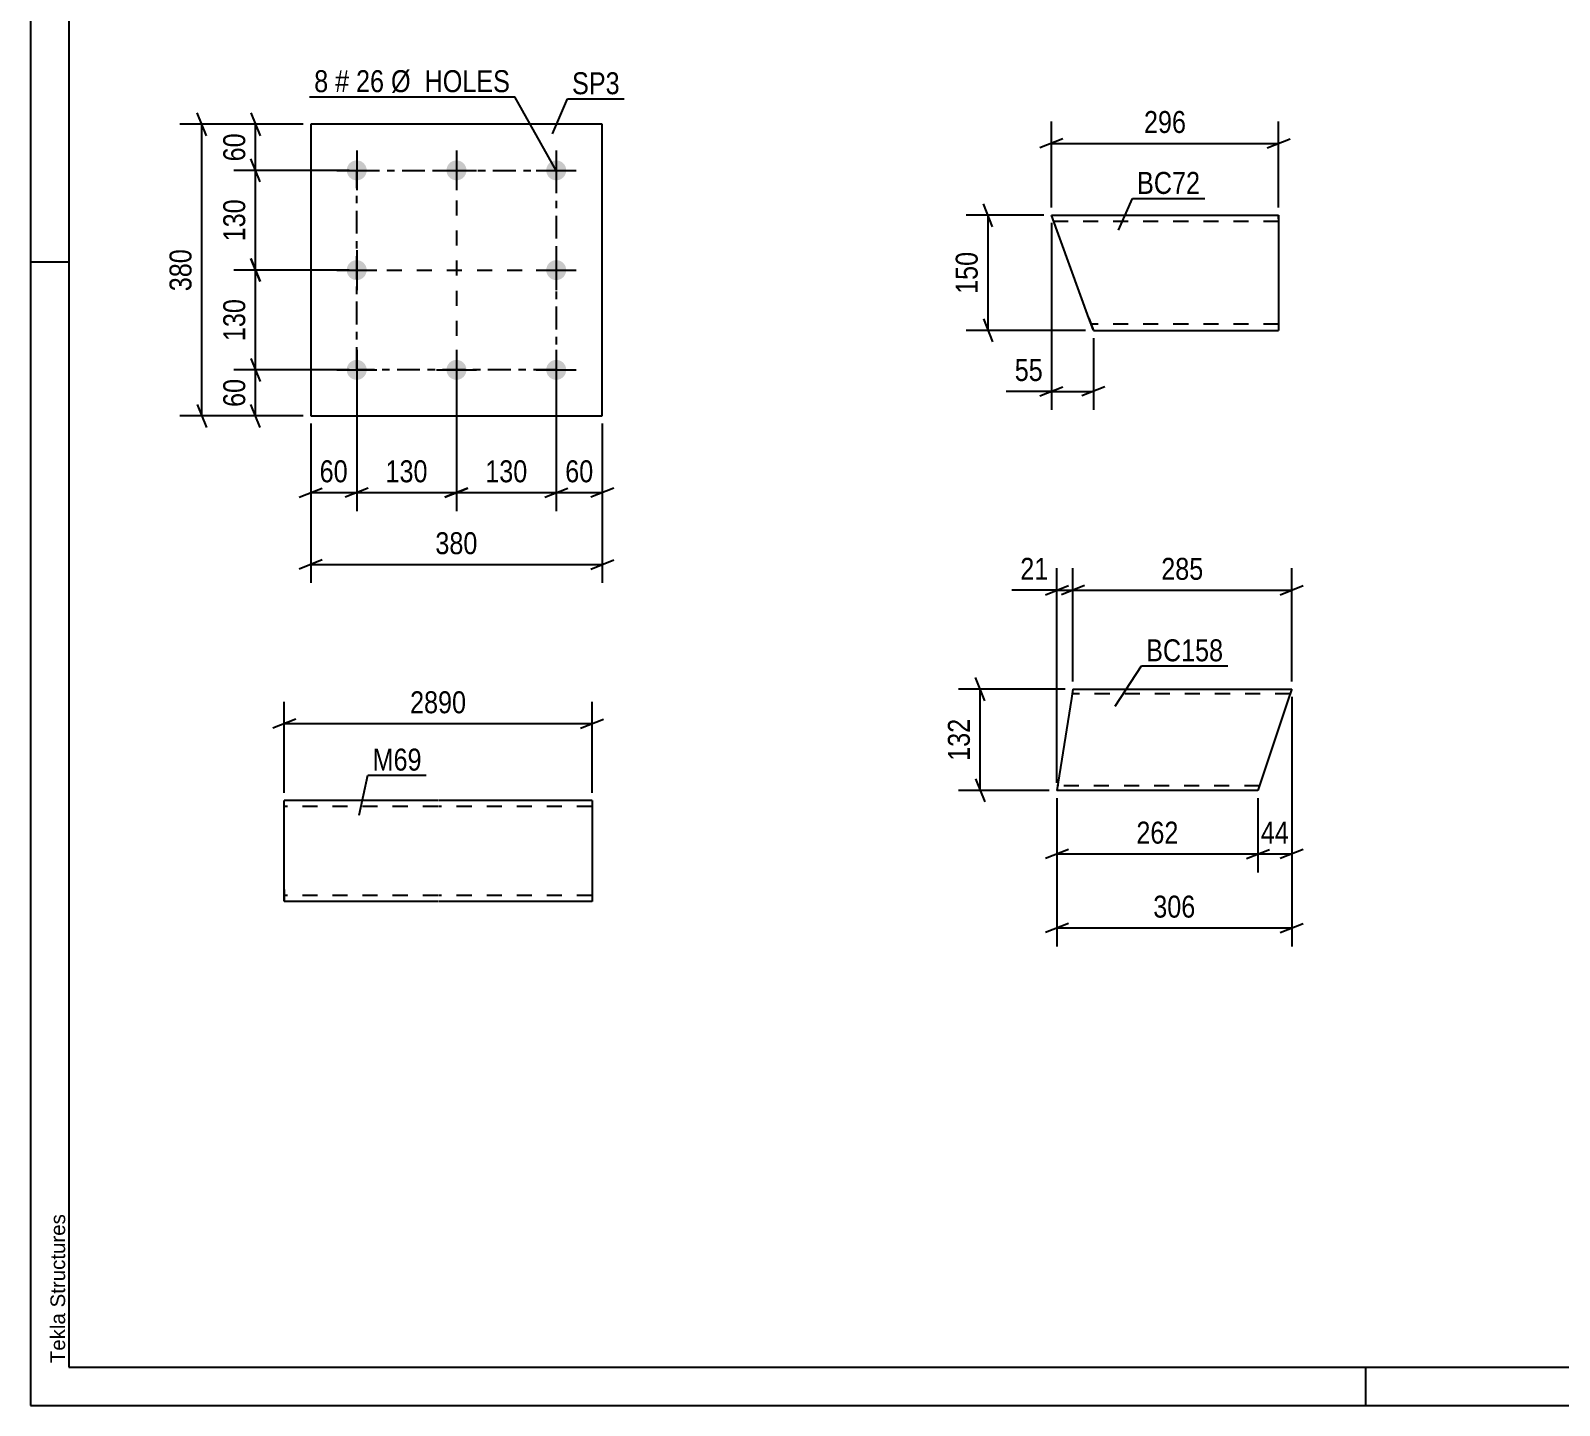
# Model space of a CAD drawing. Header units: millimetres. Extents: x 0 to 594, y 0 to 420.
# Drawn here: x 0 to 199.2, y 0 to 179.2 of the extents above; entities that cross this region are included whole.
import ezdxf

# ---------------------------------------------------------------- set-up
doc = ezdxf.new("R2010")
doc.units = ezdxf.units.MM
doc.linetypes.add('DXK_LINE_DOT2', pattern=[3.9198, 1.9599, -1.9599])
doc.linetypes.add('DXK_LINE_DOT3', pattern=[5.9187, 2.979, -0.9799, 0.9799, -0.9799])
doc.styles.add('Arial', font='ARIAL.TTF', dxfattribs={"height": 0.2})
doc.styles.add('Arial Narrow', font='ARIALN.TTF', dxfattribs={"height": 0.2})

# ---------------------------------------------------------------- blocks, each defined once
blk = doc.blocks.new('Unknown-389636974-24141')
at = {"color": 5, "linetype": 'Continuous'}
for p, q in [((0, 420), (0, 0)), ((5, 415), (5, 5)), ((5, 149), (0, 149)), ((5, 5), (589, 5)), ((174, 0), (174, 5)), ((0, 0), (594, 0))]:
    blk.add_line(p, q, dxfattribs=at)
at = {"color": 174, "linetype": 'Continuous', "style": 'Arial'}
blk.add_text('Tekla Structures', height=1.9102, rotation=90, dxfattribs=at).set_placement((4.5, 5.5))
blk = doc.blocks.new('Part-389636974-56902 - 56901')
at = {"color": 2, "linetype": 'Continuous'}
for p, q in [((53.06, 78.85), (33.06, 78.85)), ((33.06, 67.25), (33.06, 78.85)), ((73.16, 78.85), (53.16, 78.85)), ((73.16, 78.85), (73.16, 65.65)), ((33.06, 67.25), (33.06, 65.65)), ((53.06, 65.65), (33.06, 65.65)), ((73.16, 65.65), (53.16, 65.65))]:
    blk.add_line(p, q, dxfattribs=at)
at = {"color": 7, "linetype": 'DXK_LINE_DOT2'}
for p, q in [((53.06, 78.05), (33.06, 78.05)), ((73.16, 78.05), (53.16, 78.05)), ((33.06, 65.77), (33.06, 67.25)), ((33.06, 66.45), (33.06, 66.51)), ((53.06, 66.45), (33.06, 66.45)), ((73.16, 66.45), (53.16, 66.45)), ((73.16, 66.45), (73.16, 66.51))]:
    blk.add_line(p, q, dxfattribs=at)
blk = doc.blocks.new('Part-389636974-60271 - 60270')
at = {"color": 2, "linetype": 'Continuous'}
for p, q in [((137.91, 141.69), (133.03, 155.09)), ((133.03, 155.09), (162.63, 155.09)), ((162.63, 155.09), (162.63, 140.09)), ((137.91, 141.69), (138.49, 140.09)), ((138.49, 140.09), (162.63, 140.09))]:
    blk.add_line(p, q, dxfattribs=at)
at = {"color": 7, "linetype": 'DXK_LINE_DOT2'}
for p, q in [((162.63, 154.29), (133.32, 154.29)), ((162.63, 154.62), (162.63, 155.09)), ((138.45, 140.21), (137.91, 141.69)), ((162.63, 140.89), (138.2, 140.89))]:
    blk.add_line(p, q, dxfattribs=at)
blk = doc.blocks.new('Part-389636974-60279 - 60278')
at = {"color": 2, "linetype": 'Continuous'}
for p, q in [((135.64, 92.14), (133.75, 80.14)), ((135.82, 93.34), (135.64, 92.14)), ((135.82, 93.34), (164.34, 93.34)), ((163.94, 92.14), (159.93, 80.14)), ((164.22, 92.99), (163.94, 92.14)), ((164.31, 93.25), (164.22, 92.99)), ((164.34, 93.34), (164.31, 93.25)), ((159.93, 80.14), (133.75, 80.14))]:
    blk.add_line(p, q, dxfattribs=at)
at = {"color": 7, "linetype": 'DXK_LINE_DOT2'}
for p, q in [((164.14, 92.74), (135.73, 92.74)), ((135.81, 93.25), (135.77, 92.99)), ((135.82, 93.34), (135.81, 93.25)), ((164.34, 93.34), (164.22, 92.99)), ((133.87, 80.88), (133.85, 80.79)), ((133.85, 80.79), (133.87, 80.88)), ((133.85, 80.79), (133.85, 80.74)), ((133.85, 80.74), (133.85, 80.79)), ((160.13, 80.74), (133.85, 80.74))]:
    blk.add_line(p, q, dxfattribs=at)
blk = doc.blocks.new('Part-389636974-57007 - 57006')
at = {"color": 2, "linetype": 'Continuous'}
for p, q in [((74.5, 166.95), (36.5, 166.95)), ((36.5, 166.95), (36.5, 128.95)), ((74.5, 128.95), (74.5, 166.95)), ((36.5, 128.95), (74.5, 128.95))]:
    blk.add_line(p, q, dxfattribs=at)
blk = doc.blocks.new('Bolt-389636974-57008 - 57006')
at = {"linetype": 'Continuous'}
for points in [[(42.5, 162.25, -1), (42.5, 159.65, -1)], [(55.5, 162.25, -1), (55.5, 159.65, -1)], [(68.5, 162.25, -1), (68.5, 159.65, -1)], [(42.5, 149.25, -1), (42.5, 146.65, -1)], [(68.5, 149.25, -1), (68.5, 146.65, -1)], [(42.5, 136.25, -1), (42.5, 133.65, -1)], [(55.5, 136.25, -1), (55.5, 133.65, -1)], [(68.5, 136.25, -1), (68.5, 133.65, -1)]]:
    blk.add_hatch(color=1, dxfattribs=at).paths.add_polyline_path(points)
at = {"color": 1, "linetype": 'Continuous'}
for p, q in [((42.5, 163.55), (42.5, 158.35)), ((55.5, 163.55), (55.5, 158.35)), ((68.5, 163.55), (68.5, 158.35)), ((39.9, 160.95), (45.1, 160.95)), ((52.9, 160.95), (58.1, 160.95)), ((65.9, 160.95), (71.1, 160.95)), ((42.5, 150.55), (42.5, 145.35)), ((68.5, 150.55), (68.5, 145.35)), ((39.9, 147.95), (45.1, 147.95)), ((65.9, 147.95), (71.1, 147.95)), ((42.5, 137.55), (42.5, 132.35)), ((55.5, 137.55), (55.5, 132.35)), ((68.5, 137.55), (68.5, 132.35)), ((39.9, 134.95), (45.1, 134.95)), ((52.9, 134.95), (58.1, 134.95)), ((65.9, 134.95), (71.1, 134.95))]:
    blk.add_line(p, q, dxfattribs=at)
blk = doc.blocks.new('Rectangle-389636974-60210 - 57006')
at = {"color": 1, "linetype": 'DXK_LINE_DOT3'}
blk.add_lwpolyline([(42.5, 160.95), (68.5, 160.95), (68.5, 134.95), (42.5, 134.95), (42.5, 160.95)], close=True, dxfattribs=at)
blk = doc.blocks.new('Line-389636974-60211 - 57006')
at = {"color": 1, "linetype": 'DXK_LINE_DOT2'}
blk.add_line((55.5, 160.95), (55.5, 134.95), dxfattribs=at)
blk = doc.blocks.new('Line-389636974-60212 - 57006')
at = {"color": 1, "linetype": 'DXK_LINE_DOT2'}
blk.add_line((42.5, 147.95), (68.5, 147.95), dxfattribs=at)
blk = doc.blocks.new('StraightDimension-389636974-57524 - 56901')
at = {"color": 7, "linetype": 'Continuous'}
for p, q in [((33.06, 79.85), (33.06, 91.7)), ((73.16, 79.85), (73.16, 91.7)), ((34.56, 89.45), (31.56, 88.25)), ((33.06, 88.85), (73.16, 88.85)), ((71.66, 88.25), (74.66, 89.45))]:
    blk.add_line(p, q, dxfattribs=at)
at = {"color": 0}
blk.add_wipeout([(57.36, 89.6), (57.36, 93.8), (48.85, 93.8), (48.85, 89.6)], dxfattribs=at)
at = {"color": 3, "style": 'Arial Narrow'}
blk.add_text('2890', height=2.863, dxfattribs=at).set_placement((49.45, 90.2))
blk = doc.blocks.new('StraightDimension-389636974-60477 - 60270')
at = {"color": 7, "linetype": 'Continuous'}
for p, q in [((133.03, 154.09), (133.03, 129.75)), ((138.49, 139.09), (138.49, 129.75)), ((131.53, 131.55), (134.53, 132.75)), ((133.03, 132.15), (138.49, 132.15)), ((139.99, 132.75), (136.99, 131.55))]:
    blk.add_line(p, q, dxfattribs=at)
at = {"color": 0}
blk.add_wipeout([(132.51, 132.9), (132.51, 137.1), (127.65, 137.1), (127.65, 132.9)], dxfattribs=at)
at = {"color": 7, "linetype": 'Continuous'}
blk.add_line((133.03, 132.15), (127.12, 132.15), dxfattribs=at)
blk.add_line((133.03, 132.15), (127.12, 132.15), dxfattribs=at)
at = {"color": 3, "style": 'Arial Narrow'}
blk.add_text('55', height=2.863, dxfattribs=at).set_placement((128.25, 133.5))
blk = doc.blocks.new('StraightDimension-389636974-60466 - 60270')
at = {"color": 7, "linetype": 'Continuous'}
for p, q in [((133.03, 156.09), (133.03, 167.32)), ((162.63, 156.09), (162.63, 167.32)), ((134.53, 165.07), (131.53, 163.87)), ((133.03, 164.47), (162.63, 164.47)), ((161.13, 163.87), (164.13, 165.07))]:
    blk.add_line(p, q, dxfattribs=at)
at = {"color": 0}
blk.add_wipeout([(151.17, 165.22), (151.17, 169.42), (144.49, 169.42), (144.49, 165.22)], dxfattribs=at)
at = {"color": 3, "style": 'Arial Narrow'}
blk.add_text('296', height=2.863, dxfattribs=at).set_placement((145.09, 165.82))
blk = doc.blocks.new('StraightDimension-389636974-60512 - 60270')
at = {"color": 7, "linetype": 'Continuous'}
for p, q in [((125.37, 153.59), (124.17, 156.59)), ((132.03, 155.09), (121.92, 155.09)), ((124.77, 140.09), (124.77, 155.09)), ((124.17, 141.59), (125.37, 138.59)), ((137.49, 140.09), (121.92, 140.09))]:
    blk.add_line(p, q, dxfattribs=at)
at = {"color": 0}
blk.add_wipeout([(124.02, 150.93), (119.82, 150.93), (119.82, 144.25), (124.02, 144.25)], dxfattribs=at)
at = {"color": 3, "style": 'Arial Narrow'}
blk.add_text('150', height=2.863, rotation=90.0002, dxfattribs=at).set_placement((123.42, 144.85))
blk = doc.blocks.new('StraightDimension-389636974-60585 - 60278')
at = {"color": 7, "linetype": 'Continuous'}
for p, q in [((164.34, 92.34), (164.34, 69.46)), ((159.93, 79.14), (159.93, 69.46)), ((158.43, 71.26), (161.43, 72.46)), ((159.93, 71.86), (164.34, 71.86)), ((165.84, 72.46), (162.84, 71.26))]:
    blk.add_line(p, q, dxfattribs=at)
at = {"color": 0}
blk.add_wipeout([(164.56, 72.61), (164.56, 76.81), (159.71, 76.81), (159.71, 72.61)], dxfattribs=at)
at = {"color": 3, "style": 'Arial Narrow'}
blk.add_text('44', height=2.863, dxfattribs=at).set_placement((160.31, 73.21))
blk = doc.blocks.new('StraightDimension-389636974-60534 - 60278')
at = {"color": 7, "linetype": 'Continuous'}
for p, q in [((135.82, 94.34), (135.82, 109.09)), ((164.34, 94.34), (164.34, 109.09)), ((137.32, 106.84), (134.32, 105.64)), ((135.82, 106.24), (164.34, 106.24)), ((162.84, 105.64), (165.84, 106.84))]:
    blk.add_line(p, q, dxfattribs=at)
at = {"color": 0}
blk.add_wipeout([(153.42, 106.99), (153.42, 111.19), (146.74, 111.19), (146.74, 106.99)], dxfattribs=at)
at = {"color": 3, "style": 'Arial Narrow'}
blk.add_text('285', height=2.863, dxfattribs=at).set_placement((147.34, 107.59))
blk = doc.blocks.new('StraightDimension-389636974-60586 - 60278')
at = {"color": 7, "linetype": 'Continuous'}
for p, q in [((133.75, 79.14), (133.75, 69.46)), ((159.93, 79.14), (159.93, 69.46)), ((135.25, 72.46), (132.25, 71.26)), ((133.75, 71.86), (159.93, 71.86)), ((158.43, 71.26), (161.43, 72.46))]:
    blk.add_line(p, q, dxfattribs=at)
at = {"color": 0}
blk.add_wipeout([(150.19, 72.61), (150.19, 76.81), (143.5, 76.81), (143.5, 72.61)], dxfattribs=at)
at = {"color": 3, "style": 'Arial Narrow'}
blk.add_text('262', height=2.863, dxfattribs=at).set_placement((144.1, 73.21))
blk = doc.blocks.new('StraightDimension-389636974-60535 - 60278')
at = {"color": 7, "linetype": 'Continuous'}
for p, q in [((133.75, 81.14), (133.75, 109.09)), ((135.82, 94.34), (135.82, 109.09)), ((132.25, 105.64), (135.25, 106.84)), ((133.75, 106.24), (135.82, 106.24)), ((137.32, 106.84), (134.32, 105.64))]:
    blk.add_line(p, q, dxfattribs=at)
at = {"color": 0}
blk.add_wipeout([(133.23, 106.99), (133.23, 111.19), (128.37, 111.19), (128.37, 106.99)], dxfattribs=at)
at = {"color": 7, "linetype": 'Continuous'}
blk.add_line((133.75, 106.24), (127.85, 106.24), dxfattribs=at)
blk.add_line((133.75, 106.24), (127.85, 106.24), dxfattribs=at)
at = {"color": 3, "style": 'Arial Narrow'}
blk.add_text('21', height=2.863, dxfattribs=at).set_placement((128.97, 107.59))
blk = doc.blocks.new('StraightDimension-389636974-60620 - 60278')
at = {"color": 7, "linetype": 'Continuous'}
for p, q in [((164.34, 92.34), (164.34, 59.82)), ((133.75, 79.14), (133.75, 59.82)), ((135.25, 62.82), (132.25, 61.62)), ((133.75, 62.22), (164.34, 62.22)), ((162.84, 61.62), (165.84, 62.82))]:
    blk.add_line(p, q, dxfattribs=at)
at = {"color": 0}
blk.add_wipeout([(152.39, 62.97), (152.39, 67.17), (145.7, 67.17), (145.7, 62.97)], dxfattribs=at)
at = {"color": 3, "style": 'Arial Narrow'}
blk.add_text('306', height=2.863, dxfattribs=at).set_placement((146.3, 63.57))
blk = doc.blocks.new('StraightDimension-389636974-76232 - 60278')
at = {"color": 7, "linetype": 'Continuous'}
for p, q in [((124.35, 91.84), (123.15, 94.84)), ((134.82, 93.34), (120.9, 93.34)), ((123.75, 80.14), (123.75, 93.34)), ((132.75, 80.14), (120.9, 80.14)), ((123.15, 81.64), (124.35, 78.64))]:
    blk.add_line(p, q, dxfattribs=at)
at = {"color": 0}
blk.add_wipeout([(123, 90.08), (118.8, 90.08), (118.8, 83.4), (123, 83.4)], dxfattribs=at)
at = {"color": 3, "style": 'Arial Narrow'}
blk.add_text('132', height=2.863, rotation=90.0002, dxfattribs=at).set_placement((122.4, 84))
blk = doc.blocks.new('StraightDimension-389636974-57694 - 57006')
at = {"color": 7, "linetype": 'Continuous'}
for p, q in [((29.92, 146.45), (28.72, 149.45)), ((41.5, 147.95), (26.47, 147.95)), ((29.32, 134.95), (29.32, 147.95)), ((28.72, 136.45), (29.92, 133.45)), ((41.5, 134.95), (26.47, 134.95))]:
    blk.add_line(p, q, dxfattribs=at)
at = {"color": 0}
blk.add_wipeout([(28.57, 144.79), (24.37, 144.79), (24.37, 138.1), (28.57, 138.1)], dxfattribs=at)
at = {"color": 3, "style": 'Arial Narrow'}
blk.add_text('130', height=2.863, rotation=90.0002, dxfattribs=at).set_placement((27.97, 138.7))
blk = doc.blocks.new('StraightDimension-389636974-57693 - 57006')
at = {"color": 7, "linetype": 'Continuous'}
for p, q in [((29.92, 159.45), (28.72, 162.45)), ((41.5, 160.95), (26.47, 160.95)), ((29.32, 147.95), (29.32, 160.95)), ((28.72, 149.45), (29.92, 146.45)), ((41.5, 147.95), (26.47, 147.95))]:
    blk.add_line(p, q, dxfattribs=at)
at = {"color": 0}
blk.add_wipeout([(28.57, 157.79), (24.37, 157.79), (24.37, 151.1), (28.57, 151.1)], dxfattribs=at)
at = {"color": 3, "style": 'Arial Narrow'}
blk.add_text('130', height=2.863, rotation=90.0002, dxfattribs=at).set_placement((27.97, 151.7))
blk = doc.blocks.new('StraightDimension-389636974-57728 - 57006')
at = {"color": 7, "linetype": 'Continuous'}
for p, q in [((36.5, 127.95), (36.5, 107.18)), ((74.5, 127.95), (74.5, 107.18)), ((38, 110.18), (35, 108.98)), ((36.5, 109.58), (74.5, 109.58)), ((73, 108.98), (76, 110.18))]:
    blk.add_line(p, q, dxfattribs=at)
at = {"color": 0}
blk.add_wipeout([(58.84, 110.33), (58.84, 114.53), (52.15, 114.53), (52.15, 110.33)], dxfattribs=at)
at = {"color": 3, "style": 'Arial Narrow'}
blk.add_text('380', height=2.863, dxfattribs=at).set_placement((52.75, 110.93))
blk = doc.blocks.new('StraightDimension-389636974-57692 - 57006')
at = {"color": 7, "linetype": 'Continuous'}
for p, q in [((28.72, 168.45), (29.92, 165.45)), ((35.5, 166.95), (26.47, 166.95)), ((29.32, 160.95), (29.32, 166.95)), ((29.92, 159.45), (28.72, 162.45)), ((41.5, 160.95), (26.47, 160.95))]:
    blk.add_line(p, q, dxfattribs=at)
at = {"color": 0}
blk.add_wipeout([(28.57, 166.37), (24.37, 166.37), (24.37, 161.52), (28.57, 161.52)], dxfattribs=at)
at = {"color": 3, "style": 'Arial Narrow'}
blk.add_text('60', height=2.863, rotation=90.0002, dxfattribs=at).set_placement((27.97, 162.12))
blk = doc.blocks.new('StraightDimension-389636974-57695 - 57006')
at = {"color": 7, "linetype": 'Continuous'}
for p, q in [((28.72, 136.45), (29.92, 133.45)), ((41.5, 134.95), (26.47, 134.95)), ((29.32, 128.95), (29.32, 134.95)), ((29.92, 127.45), (28.72, 130.45)), ((35.5, 128.95), (26.47, 128.95))]:
    blk.add_line(p, q, dxfattribs=at)
at = {"color": 0}
blk.add_wipeout([(28.57, 134.37), (24.37, 134.37), (24.37, 129.52), (28.57, 129.52)], dxfattribs=at)
at = {"color": 3, "style": 'Arial Narrow'}
blk.add_text('60', height=2.863, rotation=90.0002, dxfattribs=at).set_placement((27.97, 130.12))
blk = doc.blocks.new('StraightDimension-389636974-57708 - 57006')
at = {"color": 7, "linetype": 'Continuous'}
for p, q in [((22.92, 165.45), (21.72, 168.45)), ((35.5, 166.95), (19.47, 166.95)), ((22.32, 128.95), (22.32, 166.95)), ((21.72, 130.45), (22.92, 127.45)), ((35.5, 128.95), (19.47, 128.95))]:
    blk.add_line(p, q, dxfattribs=at)
at = {"color": 0}
blk.add_wipeout([(21.57, 151.29), (17.37, 151.29), (17.37, 144.6), (21.57, 144.6)], dxfattribs=at)
at = {"color": 3, "style": 'Arial Narrow'}
blk.add_text('380', height=2.863, rotation=90.0002, dxfattribs=at).set_placement((20.97, 145.2))
blk = doc.blocks.new('StraightDimension-389636974-57712 - 57006')
at = {"color": 7, "linetype": 'Continuous'}
for p, q in [((68.5, 133.95), (68.5, 116.55)), ((74.5, 127.95), (74.5, 116.55)), ((67, 118.35), (70, 119.55)), ((76, 119.55), (73, 118.35)), ((68.5, 118.95), (74.5, 118.95))]:
    blk.add_line(p, q, dxfattribs=at)
at = {"color": 0}
blk.add_wipeout([(73.92, 119.7), (73.92, 123.9), (69.07, 123.9), (69.07, 119.7)], dxfattribs=at)
at = {"color": 3, "style": 'Arial Narrow'}
blk.add_text('60', height=2.863, dxfattribs=at).set_placement((69.67, 120.3))
blk = doc.blocks.new('StraightDimension-389636974-57713 - 57006')
at = {"color": 7, "linetype": 'Continuous'}
for p, q in [((55.5, 133.95), (55.5, 116.55)), ((68.5, 133.95), (68.5, 116.55)), ((57, 119.55), (54, 118.35)), ((67, 118.35), (70, 119.55)), ((55.5, 118.95), (68.5, 118.95))]:
    blk.add_line(p, q, dxfattribs=at)
at = {"color": 0}
blk.add_wipeout([(65.34, 119.7), (65.34, 123.9), (58.65, 123.9), (58.65, 119.7)], dxfattribs=at)
at = {"color": 3, "style": 'Arial Narrow'}
blk.add_text('130', height=2.863, dxfattribs=at).set_placement((59.25, 120.3))
blk = doc.blocks.new('StraightDimension-389636974-57714 - 57006')
at = {"color": 7, "linetype": 'Continuous'}
for p, q in [((42.5, 133.95), (42.5, 116.55)), ((55.5, 133.95), (55.5, 116.55)), ((44, 119.55), (41, 118.35)), ((54, 118.35), (57, 119.55)), ((42.5, 118.95), (55.5, 118.95))]:
    blk.add_line(p, q, dxfattribs=at)
at = {"color": 0}
blk.add_wipeout([(52.34, 119.7), (52.34, 123.9), (45.65, 123.9), (45.65, 119.7)], dxfattribs=at)
at = {"color": 3, "style": 'Arial Narrow'}
blk.add_text('130', height=2.863, dxfattribs=at).set_placement((46.25, 120.3))
blk = doc.blocks.new('StraightDimension-389636974-57715 - 57006')
at = {"color": 7, "linetype": 'Continuous'}
for p, q in [((42.5, 133.95), (42.5, 116.55)), ((36.5, 127.95), (36.5, 116.55)), ((35, 118.35), (38, 119.55)), ((44, 119.55), (41, 118.35)), ((36.5, 118.95), (42.5, 118.95))]:
    blk.add_line(p, q, dxfattribs=at)
at = {"color": 0}
blk.add_wipeout([(41.92, 119.7), (41.92, 123.9), (37.07, 123.9), (37.07, 119.7)], dxfattribs=at)
at = {"color": 3, "style": 'Arial Narrow'}
blk.add_text('60', height=2.863, dxfattribs=at).set_placement((37.67, 120.3))
blk = doc.blocks.new('Mark-389636974-58017 - 56901')
at = {"color": 0}
blk.add_wipeout([(50.96, 82.73), (50.96, 85.73), (44.57, 85.73), (44.57, 82.73)], dxfattribs=at)
blk.add_wipeout([(50.96, 82.73), (50.96, 85.73), (44.57, 85.73), (44.57, 82.73)], dxfattribs=at)
at = {"color": 30, "linetype": 'Continuous'}
for p, q in [((42.8, 76.9), (43.97, 82.13)), ((43.97, 82.13), (51.56, 82.13))]:
    blk.add_line(p, q, dxfattribs=at)
at = {"color": 3, "style": 'Arial Narrow'}
blk.add_text('M69', height=2.863, dxfattribs=at).set_placement((44.57, 82.73))
blk = doc.blocks.new('Mark-389636974-60318 - 60270')
at = {"color": 0}
blk.add_wipeout([(152.41, 157.88), (152.41, 160.88), (144.19, 160.88), (144.19, 157.88)], dxfattribs=at)
blk.add_wipeout([(152.41, 157.88), (152.41, 160.88), (144.19, 160.88), (144.19, 157.88)], dxfattribs=at)
at = {"color": 30, "linetype": 'Continuous'}
for p, q in [((141.75, 153.14), (143.59, 157.28)), ((143.59, 157.28), (153.01, 157.28))]:
    blk.add_line(p, q, dxfattribs=at)
at = {"color": 3, "style": 'Arial Narrow'}
blk.add_text('BC72', height=2.863, dxfattribs=at).set_placement((144.19, 157.88))
blk = doc.blocks.new('Mark-389636974-60315 - 60278')
at = {"color": 0}
blk.add_wipeout([(155.42, 96.97), (155.42, 99.97), (145.37, 99.97), (145.37, 96.97)], dxfattribs=at)
blk.add_wipeout([(155.42, 96.97), (155.42, 99.97), (145.37, 99.97), (145.37, 96.97)], dxfattribs=at)
at = {"color": 30, "linetype": 'Continuous'}
for p, q in [((141.35, 91.11), (144.77, 96.37)), ((144.77, 96.37), (156.02, 96.37))]:
    blk.add_line(p, q, dxfattribs=at)
at = {"color": 3, "style": 'Arial Narrow'}
blk.add_text('BC158', height=2.863, dxfattribs=at).set_placement((145.37, 96.97))
blk = doc.blocks.new('Mark-389636974-58059 - 57006')
at = {"color": 0}
blk.add_wipeout([(76.77, 170.87), (76.77, 173.87), (70.56, 173.87), (70.56, 170.87)], dxfattribs=at)
blk.add_wipeout([(76.77, 170.87), (76.77, 173.87), (70.56, 173.87), (70.56, 170.87)], dxfattribs=at)
at = {"color": 30, "linetype": 'Continuous'}
for p, q in [((68, 165.73), (69.96, 170.27)), ((69.96, 170.27), (77.37, 170.27))]:
    blk.add_line(p, q, dxfattribs=at)
at = {"color": 3, "style": 'Arial Narrow'}
blk.add_text('SP3', height=2.863, dxfattribs=at).set_placement((70.56, 170.87))
blk = doc.blocks.new('Mark-389636974-58062 - 57006')
at = {"color": 0}
blk.add_wipeout([(38.78, 171.14), (38.78, 174.14), (36.96, 174.14), (36.96, 171.14)], dxfattribs=at)
blk.add_wipeout([(38.78, 171.14), (38.78, 174.14), (36.96, 174.14), (36.96, 171.14)], dxfattribs=at)
at = {"color": 3, "style": 'Arial Narrow'}
blk.add_text('8', height=2.86, dxfattribs=at).set_placement((36.96, 171.14))
at = {"color": 0}
blk.add_wipeout([(41.51, 171.14), (41.51, 174.14), (39.68, 174.14), (39.68, 171.14)], dxfattribs=at)
blk.add_wipeout([(41.51, 171.14), (41.51, 174.14), (39.68, 174.14), (39.68, 171.14)], dxfattribs=at)
blk.add_wipeout([(46.07, 171.14), (46.07, 174.14), (42.41, 174.14), (42.41, 171.14)], dxfattribs=at)
blk.add_wipeout([(46.07, 171.14), (46.07, 174.14), (42.41, 174.14), (42.41, 171.14)], dxfattribs=at)
at = {"color": 3, "style": 'Arial Narrow'}
for s, height, p in [('#', 2.86, (39.68, 171.14)), ('26', 2.863, (42.41, 171.14))]:
    blk.add_text(s, height=height, dxfattribs=at).set_placement(p)
at = {"color": 0}
blk.add_wipeout([(62.5, 171.14), (62.5, 174.14), (46.97, 174.14), (46.97, 171.14)], dxfattribs=at)
blk.add_wipeout([(62.5, 171.14), (62.5, 174.14), (46.97, 174.14), (46.97, 171.14)], dxfattribs=at)
at = {"color": 7, "linetype": 'Continuous'}
for p in [(36.36, 170.54), (68.5, 160.95)]:
    blk.add_line(p, (63.1, 170.54), dxfattribs=at)
at = {"color": 3, "style": 'Arial Narrow'}
blk.add_text('Ø  HOLES', height=2.863, dxfattribs=at).set_placement((46.97, 171.14))

msp = doc.modelspace()

# ---------------------------------------------------------------- block references
for name in ['Unknown-389636974-24141', 'Part-389636974-57007 - 57006', 'Bolt-389636974-57008 - 57006', 'Rectangle-389636974-60210 - 57006', 'Line-389636974-60211 - 57006', 'Part-389636974-60271 - 60270', 'Line-389636974-60212 - 57006', 'Part-389636974-60279 - 60278', 'Part-389636974-56902 - 56901']:
    msp.add_blockref(name, (0, 0))

# ---------------------------------------------------------------- next in the draw order: block references
for name in ['Mark-389636974-58059 - 57006', 'StraightDimension-389636974-60466 - 60270', 'StraightDimension-389636974-60477 - 60270', 'StraightDimension-389636974-57694 - 57006', 'StraightDimension-389636974-57728 - 57006', 'StraightDimension-389636974-60534 - 60278', 'StraightDimension-389636974-57524 - 56901', 'StraightDimension-389636974-60585 - 60278']:
    msp.add_blockref(name, (0, 0))

# ---------------------------------------------------------------- next in the draw order: block references
for name in ['StraightDimension-389636974-57693 - 57006', 'Mark-389636974-60318 - 60270', 'StraightDimension-389636974-60512 - 60270', 'StraightDimension-389636974-57695 - 57006', 'StraightDimension-389636974-57712 - 57006', 'StraightDimension-389636974-60535 - 60278', 'Mark-389636974-58017 - 56901', 'StraightDimension-389636974-60586 - 60278']:
    msp.add_blockref(name, (0, 0))

# ---------------------------------------------------------------- next in the draw order: block references
for name in ['StraightDimension-389636974-57692 - 57006', 'StraightDimension-389636974-57713 - 57006', 'StraightDimension-389636974-60620 - 60278']:
    msp.add_blockref(name, (0, 0))

# ---------------------------------------------------------------- next in the draw order: block references
for name in ['StraightDimension-389636974-57708 - 57006', 'StraightDimension-389636974-57714 - 57006', 'Mark-389636974-60315 - 60278', 'StraightDimension-389636974-76232 - 60278']:
    msp.add_blockref(name, (0, 0))

# ---------------------------------------------------------------- next in the draw order: block references
for name in ['Mark-389636974-58062 - 57006', 'StraightDimension-389636974-57715 - 57006']:
    msp.add_blockref(name, (0, 0))

doc.saveas('drawing.dxf')
